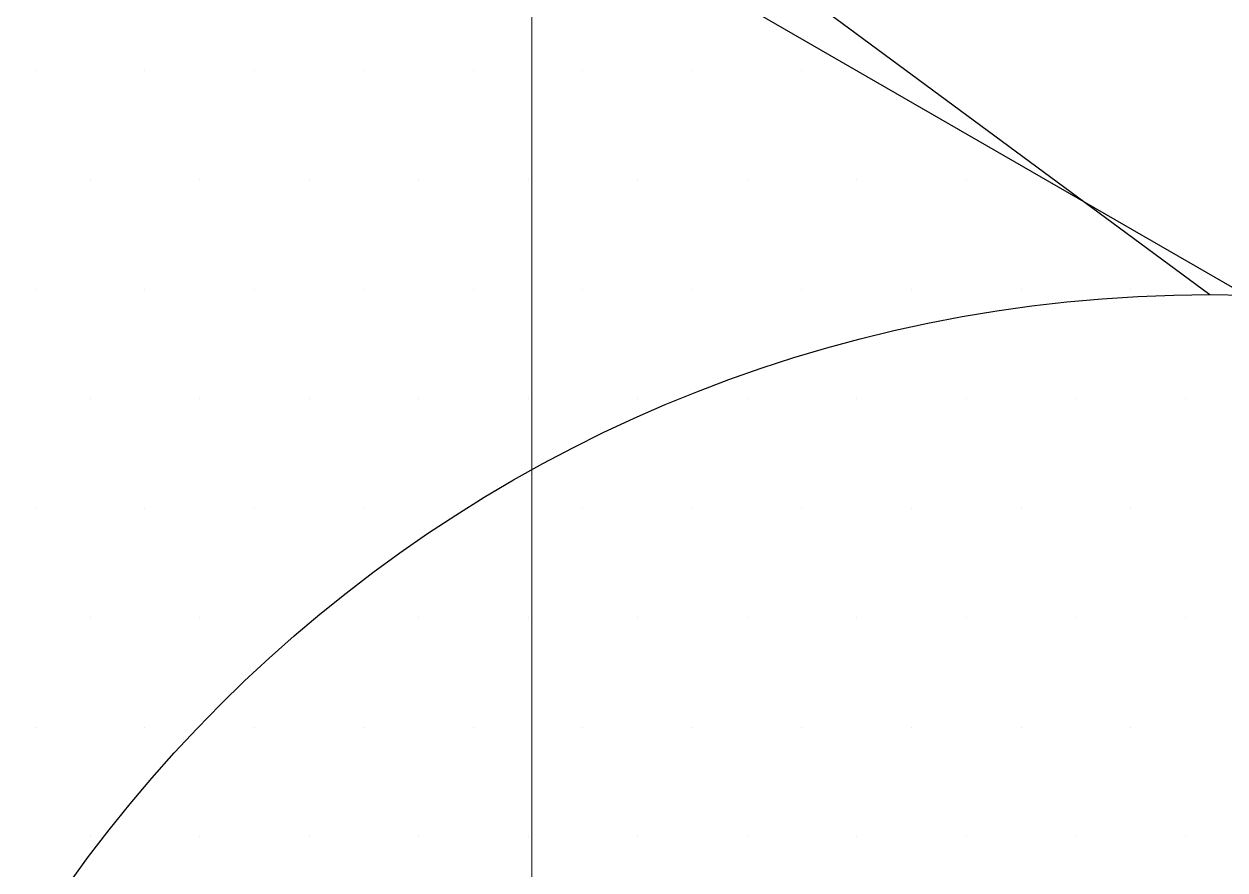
# Model space of a CAD drawing. Extents: x -1279 to 5791, y -3809 to 1769.
# Drawn here: x 1134.95 to 1149.75, y -2776.41 to -2765.98 of the extents above; entities that cross this region are included whole.
import ezdxf

# ---------------------------------------------------------------- set-up
doc = ezdxf.new("R2010")
doc.units = 0
doc.header["$MEASUREMENT"] = 0
doc.linetypes.add('AI-Linetype-48', pattern=[18, 9, -9])
for name, color, linetype, lineweight in [('.ATI-HATCH', 7, 'Continuous', 0), ('G-ANNO-TTLB', 7, 'Continuous', 0), ('Layer 12', 7, 'Continuous', 0), ('TYVEK', 7, 'Continuous', 0)]:
    doc.layers.add(name, color=color, linetype=linetype, lineweight=lineweight)

# ---------------------------------------------------------------- blocks, each defined once
blk = doc.blocks.new('Block_78')
at = {"layer": '.ATI-HATCH'}
blk.add_open_spline([(1134.185, -2787.494), (1134.185, -2793.927), (1137.618, -2799.871), (1143.19, -2803.085), (1143.19, -2803.085), (1183.332, -2826.243), (1183.332, -2826.243), (1183.332, -2826.243), (1183.336, -2810.406), (1183.336, -2810.406), (1183.336, -2810.406), (1152.184, -2792.434), (1152.184, -2792.434), (1152.184, -2792.434), (1152.184, -2770.574), (1152.184, -2770.574), (1152.184, -2770.574), (1134.185, -2760.183), (1134.185, -2760.183), (1134.185, -2760.183), (1134.185, -2787.494), (1134.185, -2787.494)], degree=3, knots=[0, 0, 0, 0, 1, 1, 1, 2, 2, 2, 3, 3, 3, 4, 4, 4, 5, 5, 5, 6, 6, 6, 7, 7, 7, 7], dxfattribs=at)
at = {"layer": '.ATI-HATCH', "color": 8, "lineweight": 0, "true_color": 0x808080}
for points in [[(1135.089, -2766.544), (1135.089, -2766.544), (1135.089, -2766.544), (1135.089, -2766.544)], [(1136.439, -2766.544), (1136.439, -2766.544), (1136.439, -2766.544), (1136.439, -2766.544)], [(1137.789, -2766.544), (1137.789, -2766.544), (1137.789, -2766.544), (1137.789, -2766.544)], [(1139.139, -2766.544), (1139.139, -2766.544), (1139.139, -2766.544), (1139.139, -2766.544)], [(1140.489, -2766.544), (1140.489, -2766.544), (1140.489, -2766.544), (1140.489, -2766.544)], [(1141.839, -2766.544), (1141.839, -2766.544), (1141.839, -2766.544), (1141.839, -2766.544)], [(1143.189, -2766.544), (1143.189, -2766.544), (1143.189, -2766.544), (1143.189, -2766.544)], [(1144.539, -2766.544), (1144.539, -2766.544), (1144.539, -2766.544), (1144.539, -2766.544)], [(1135.764, -2767.894), (1135.764, -2767.894), (1135.764, -2767.894), (1135.764, -2767.894)], [(1137.114, -2767.894), (1137.114, -2767.894), (1137.114, -2767.894), (1137.114, -2767.894)], [(1138.464, -2767.894), (1138.464, -2767.894), (1138.464, -2767.894), (1138.464, -2767.894)], [(1139.814, -2767.894), (1139.814, -2767.894), (1139.814, -2767.894), (1139.814, -2767.894)], [(1141.164, -2767.894), (1141.164, -2767.894), (1141.164, -2767.894), (1141.164, -2767.894)], [(1142.514, -2767.894), (1142.514, -2767.894), (1142.514, -2767.894), (1142.514, -2767.894)], [(1143.864, -2767.894), (1143.864, -2767.894), (1143.864, -2767.894), (1143.864, -2767.894)], [(1145.214, -2767.894), (1145.214, -2767.894), (1145.214, -2767.894), (1145.214, -2767.894)], [(1146.564, -2767.894), (1146.564, -2767.894), (1146.564, -2767.894), (1146.564, -2767.894)], [(1135.089, -2769.244), (1135.089, -2769.244), (1135.089, -2769.244), (1135.089, -2769.244)], [(1136.439, -2769.244), (1136.439, -2769.244), (1136.439, -2769.244), (1136.439, -2769.244)], [(1137.789, -2769.244), (1137.789, -2769.244), (1137.789, -2769.244), (1137.789, -2769.244)], [(1139.139, -2769.244), (1139.139, -2769.244), (1139.139, -2769.244), (1139.139, -2769.244)], [(1140.489, -2769.244), (1140.489, -2769.244), (1140.489, -2769.244), (1140.489, -2769.244)], [(1141.839, -2769.244), (1141.839, -2769.244), (1141.839, -2769.244), (1141.839, -2769.244)], [(1143.189, -2769.244), (1143.189, -2769.244), (1143.189, -2769.244), (1143.189, -2769.244)], [(1144.539, -2769.244), (1144.539, -2769.244), (1144.539, -2769.244), (1144.539, -2769.244)], [(1145.889, -2769.244), (1145.889, -2769.244), (1145.889, -2769.244), (1145.889, -2769.244)], [(1147.239, -2769.244), (1147.239, -2769.244), (1147.239, -2769.244), (1147.239, -2769.244)], [(1148.589, -2769.244), (1148.589, -2769.244), (1148.589, -2769.244), (1148.589, -2769.244)], [(1135.764, -2770.594), (1135.764, -2770.594), (1135.764, -2770.594), (1135.764, -2770.594)], [(1137.114, -2770.594), (1137.114, -2770.594), (1137.114, -2770.594), (1137.114, -2770.594)], [(1138.464, -2770.594), (1138.464, -2770.594), (1138.464, -2770.594), (1138.464, -2770.594)], [(1139.814, -2770.594), (1139.814, -2770.594), (1139.814, -2770.594), (1139.814, -2770.594)], [(1141.164, -2770.594), (1141.164, -2770.594), (1141.164, -2770.594), (1141.164, -2770.594)], [(1142.514, -2770.594), (1142.514, -2770.594), (1142.514, -2770.594), (1142.514, -2770.594)], [(1143.864, -2770.594), (1143.864, -2770.594), (1143.864, -2770.594), (1143.864, -2770.594)], [(1145.214, -2770.594), (1145.214, -2770.594), (1145.214, -2770.594), (1145.214, -2770.594)], [(1146.564, -2770.594), (1146.564, -2770.594), (1146.564, -2770.594), (1146.564, -2770.594)], [(1147.914, -2770.594), (1147.914, -2770.594), (1147.914, -2770.594), (1147.914, -2770.594)], [(1149.264, -2770.594), (1149.264, -2770.594), (1149.264, -2770.594), (1149.264, -2770.594)], [(1135.089, -2771.944), (1135.089, -2771.944), (1135.089, -2771.944), (1135.089, -2771.944)], [(1136.439, -2771.944), (1136.439, -2771.944), (1136.439, -2771.944), (1136.439, -2771.944)], [(1137.789, -2771.944), (1137.789, -2771.944), (1137.789, -2771.944), (1137.789, -2771.944)], [(1139.139, -2771.944), (1139.139, -2771.944), (1139.139, -2771.944), (1139.139, -2771.944)], [(1140.489, -2771.944), (1140.489, -2771.944), (1140.489, -2771.944), (1140.489, -2771.944)], [(1141.839, -2771.944), (1141.839, -2771.944), (1141.839, -2771.944), (1141.839, -2771.944)], [(1143.189, -2771.944), (1143.189, -2771.944), (1143.189, -2771.944), (1143.189, -2771.944)], [(1144.539, -2771.944), (1144.539, -2771.944), (1144.539, -2771.944), (1144.539, -2771.944)], [(1145.889, -2771.944), (1145.889, -2771.944), (1145.889, -2771.944), (1145.889, -2771.944)], [(1147.239, -2771.944), (1147.239, -2771.944), (1147.239, -2771.944), (1147.239, -2771.944)], [(1148.589, -2771.944), (1148.589, -2771.944), (1148.589, -2771.944), (1148.589, -2771.944)], [(1135.764, -2773.294), (1135.764, -2773.294), (1135.764, -2773.294), (1135.764, -2773.294)], [(1137.114, -2773.294), (1137.114, -2773.294), (1137.114, -2773.294), (1137.114, -2773.294)], [(1138.464, -2773.294), (1138.464, -2773.294), (1138.464, -2773.294), (1138.464, -2773.294)], [(1139.814, -2773.294), (1139.814, -2773.294), (1139.814, -2773.294), (1139.814, -2773.294)], [(1141.164, -2773.294), (1141.164, -2773.294), (1141.164, -2773.294), (1141.164, -2773.294)], [(1142.514, -2773.294), (1142.514, -2773.294), (1142.514, -2773.294), (1142.514, -2773.294)], [(1143.864, -2773.294), (1143.864, -2773.294), (1143.864, -2773.294), (1143.864, -2773.294)], [(1145.214, -2773.294), (1145.214, -2773.294), (1145.214, -2773.294), (1145.214, -2773.294)], [(1146.564, -2773.294), (1146.564, -2773.294), (1146.564, -2773.294), (1146.564, -2773.294)], [(1147.914, -2773.294), (1147.914, -2773.294), (1147.914, -2773.294), (1147.914, -2773.294)], [(1149.264, -2773.294), (1149.264, -2773.294), (1149.264, -2773.294), (1149.264, -2773.294)], [(1135.089, -2774.644), (1135.089, -2774.644), (1135.089, -2774.644), (1135.089, -2774.644)], [(1136.439, -2774.644), (1136.439, -2774.644), (1136.439, -2774.644), (1136.439, -2774.644)], [(1137.789, -2774.644), (1137.789, -2774.644), (1137.789, -2774.644), (1137.789, -2774.644)], [(1139.139, -2774.644), (1139.139, -2774.644), (1139.139, -2774.644), (1139.139, -2774.644)], [(1140.489, -2774.644), (1140.489, -2774.644), (1140.489, -2774.644), (1140.489, -2774.644)], [(1141.839, -2774.644), (1141.839, -2774.644), (1141.839, -2774.644), (1141.839, -2774.644)], [(1143.189, -2774.644), (1143.189, -2774.644), (1143.189, -2774.644), (1143.189, -2774.644)], [(1144.539, -2774.644), (1144.539, -2774.644), (1144.539, -2774.644), (1144.539, -2774.644)], [(1145.889, -2774.644), (1145.889, -2774.644), (1145.889, -2774.644), (1145.889, -2774.644)], [(1147.239, -2774.644), (1147.239, -2774.644), (1147.239, -2774.644), (1147.239, -2774.644)], [(1148.589, -2774.644), (1148.589, -2774.644), (1148.589, -2774.644), (1148.589, -2774.644)], [(1135.764, -2775.994), (1135.764, -2775.994), (1135.764, -2775.994), (1135.764, -2775.994)], [(1137.114, -2775.994), (1137.114, -2775.994), (1137.114, -2775.994), (1137.114, -2775.994)], [(1138.464, -2775.994), (1138.464, -2775.994), (1138.464, -2775.994), (1138.464, -2775.994)], [(1139.814, -2775.994), (1139.814, -2775.994), (1139.814, -2775.994), (1139.814, -2775.994)], [(1141.164, -2775.994), (1141.164, -2775.994), (1141.164, -2775.994), (1141.164, -2775.994)], [(1142.514, -2775.994), (1142.514, -2775.994), (1142.514, -2775.994), (1142.514, -2775.994)], [(1143.864, -2775.994), (1143.864, -2775.994), (1143.864, -2775.994), (1143.864, -2775.994)], [(1145.214, -2775.994), (1145.214, -2775.994), (1145.214, -2775.994), (1145.214, -2775.994)], [(1146.564, -2775.994), (1146.564, -2775.994), (1146.564, -2775.994), (1146.564, -2775.994)], [(1147.914, -2775.994), (1147.914, -2775.994), (1147.914, -2775.994), (1147.914, -2775.994)], [(1149.264, -2775.994), (1149.264, -2775.994), (1149.264, -2775.994), (1149.264, -2775.994)]]:
    blk.add_open_spline(points, degree=3, dxfattribs=at)
blk = doc.blocks.new('Block_326')
at = {"layer": 'Layer 12'}
blk.add_lwpolyline([(1183.351, -2800.584), (1141.208, -2800.584), (1141.208, -2712.945), (1183.351, -2712.945)], close=True, dxfattribs=at)
at = {"layer": 'Layer 12', "color": 8, "lineweight": 0, "true_color": 0x808080}
blk.add_open_spline([(1158.451, -2714.928), (1159.379, -2723.615), (1169.039, -2760.079), (1176.098, -2764.154), (1177.268, -2764.829), (1178.509, -2764.699), (1179.768, -2763.975), (1179.768, -2763.975), (1162.524, -2773.992), (1162.524, -2773.992), (1161.265, -2774.715), (1160.025, -2774.847), (1158.855, -2774.172), (1151.795, -2770.096), (1142.136, -2733.634), (1141.208, -2724.947), (1141.208, -2724.947), (1158.451, -2714.928), (1158.451, -2714.928)], degree=3, knots=[0, 0, 0, 0, 1, 1, 1, 2, 2, 2, 3, 3, 3, 4, 4, 4, 5, 5, 5, 6, 6, 6, 6], dxfattribs=at)
at = {"layer": 'Layer 12'}
blk.add_open_spline([(1158.451, -2714.928), (1159.379, -2723.615), (1169.039, -2760.079), (1176.098, -2764.154), (1177.268, -2764.829), (1178.509, -2764.699), (1179.768, -2763.975), (1179.768, -2763.975), (1162.524, -2773.992), (1162.524, -2773.992), (1161.265, -2774.715), (1160.025, -2774.847), (1158.855, -2774.172), (1151.795, -2770.096), (1142.136, -2733.634), (1141.208, -2724.947), (1141.208, -2724.947), (1158.451, -2714.928), (1158.451, -2714.928)], degree=3, knots=[0, 0, 0, 0, 1, 1, 1, 2, 2, 2, 3, 3, 3, 4, 4, 4, 5, 5, 5, 6, 6, 6, 6], dxfattribs=at)
at = {"layer": 'Layer 12', "color": 250, "lineweight": 35, "true_color": 0x231f20}
blk.add_open_spline([(1158.451, -2714.928), (1159.379, -2723.615), (1169.039, -2760.079), (1176.098, -2764.154), (1177.268, -2764.829), (1178.509, -2764.699), (1179.768, -2763.975), (1179.768, -2763.975), (1162.524, -2773.992), (1162.524, -2773.992), (1161.265, -2774.715), (1160.025, -2774.847), (1158.855, -2774.172), (1151.795, -2770.096), (1142.136, -2733.634), (1141.208, -2724.947), (1141.208, -2724.947), (1158.451, -2714.928), (1158.451, -2714.928)], degree=3, knots=[0, 0, 0, 0, 1, 1, 1, 2, 2, 2, 3, 3, 3, 4, 4, 4, 5, 5, 5, 6, 6, 6, 6], dxfattribs=at)
blk = doc.blocks.new('Block_325')
at = {"layer": 'Layer 12'}
blk.add_lwpolyline([(1183.351, -2800.584), (1141.208, -2800.584), (1141.208, -2712.945), (1183.351, -2712.945)], close=True, dxfattribs=at)
blk.add_blockref('Block_326', (0, 0), dxfattribs=at)

msp = doc.modelspace()

# ---------------------------------------------------------------- hatches: boundary and pattern name
at = {"layer": 'G-ANNO-TTLB', "true_color": 0xff00ff, "transparency": 33554687}
h = msp.add_hatch(color=6, dxfattribs=at)
edge = h.paths.add_edge_path()
edge.add_spline(control_points=[(1773.018, -3692.604), (1773.018, -3692.604), (-1156.5, -3692.604), (-1156.5, -3692.604), (-1156.5, -3692.604), (-1156.5, -1235.604), (-1156.5, -1235.604), (-1156.5, -1235.604), (1773.018, -1235.604), (1773.018, -1235.604), (1773.018, -1235.604), (1773.018, -3692.604), (1773.018, -3692.604)], knot_values=[0, 0, 0, 0, 1, 1, 1, 2, 2, 2, 3, 3, 3, 4, 4, 4, 4], degree=3, periodic=0)
edge = h.paths.add_edge_path()
edge.add_spline(control_points=[(-1147.5, -1244.604), (-1147.5, -1244.604), (-1147.5, -3683.604), (-1147.5, -3683.604), (-1147.5, -3683.604), (1764.018, -3683.604), (1764.018, -3683.604), (1764.018, -3683.604), (1764.018, -1244.604), (1764.018, -1244.604), (1764.018, -1244.604), (-1147.5, -1244.604), (-1147.5, -1244.604)], knot_values=[0, 0, 0, 0, 1, 1, 1, 2, 2, 2, 3, 3, 3, 4, 4, 4, 4], degree=3, periodic=0)
edge.add_line((-1147.5, -1244.604), (-1147.5, -1244.604))

# ---------------------------------------------------------------- linework, layer by layer
at = {"layer": 'G-ANNO-TTLB'}
for points in [[(1773.018, -3692.604), (1773.018, -3692.604), (-1156.5, -3692.604), (-1156.5, -3692.604), (-1156.5, -3692.604), (-1156.5, -1235.604), (-1156.5, -1235.604), (-1156.5, -1235.604), (1773.018, -1235.604), (1773.018, -1235.604), (1773.018, -1235.604), (1773.018, -3692.604), (1773.018, -3692.604)], [(-1147.5, -1244.604), (-1147.5, -1244.604), (-1147.5, -3683.604), (-1147.5, -3683.604), (-1147.5, -3683.604), (1764.018, -3683.604), (1764.018, -3683.604), (1764.018, -3683.604), (1764.018, -1244.604), (1764.018, -1244.604), (1764.018, -1244.604), (-1147.5, -1244.604), (-1147.5, -1244.604)]]:
    msp.add_open_spline(points, degree=3, knots=[0, 0, 0, 0, 1, 1, 1, 2, 2, 2, 3, 3, 3, 4, 4, 4, 4], dxfattribs=at)
at = {"layer": 'TYVEK', "color": 18, "linetype": 'AI-Linetype-48', "lineweight": 25, "true_color": 0x000000}
msp.add_line((970.576, -2636.969), (1149.567, -2769.312), dxfattribs=at)
at = {"layer": 'TYVEK', "color": 4, "lineweight": 25, "true_color": 0x00ffff}
msp.add_line((1134.185, -2760.183), (1152.184, -2770.574), dxfattribs=at)
at = {"layer": 'TYVEK', "color": 18, "lineweight": 25, "true_color": 0x000000}
msp.add_circle((1149.567, -2786.56), 17.248, dxfattribs=at)

# ---------------------------------------------------------------- block references
at = {"layer": '.ATI-HATCH'}
msp.add_blockref('Block_78', (0, 0), dxfattribs=at)
at = {"layer": 'Layer 12'}
msp.add_blockref('Block_325', (0, 0), dxfattribs=at)

doc.saveas('drawing.dxf')
